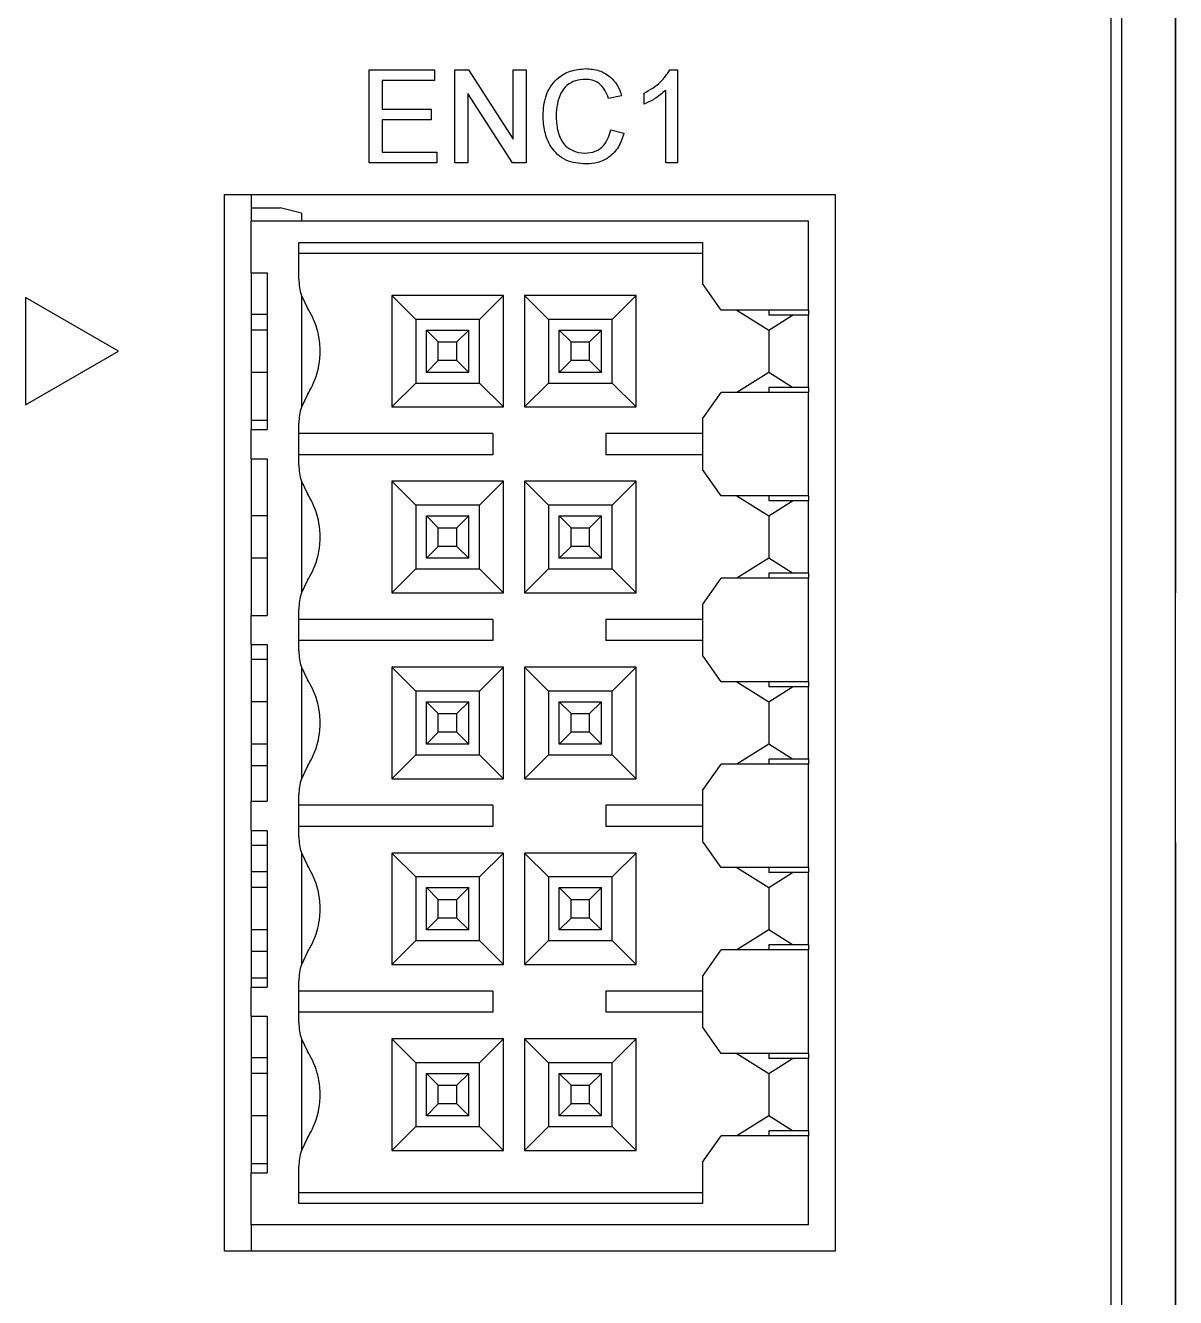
# Model space of a CAD drawing. Header units: inches. Extents: x 456 to 501, y -41 to 126.
# Drawn here: x 479.01 to 500.67, y 57.5 to 81.46 of the extents above; entities that cross this region are included whole.
import ezdxf

# ---------------------------------------------------------------- set-up
doc = ezdxf.new("R2010")
doc.units = ezdxf.units.IN
doc.header["$MEASUREMENT"] = 0

msp = doc.modelspace()

# ---------------------------------------------------------------- linework, layer by layer
at = {"color": 7, "linetype": 'Continuous', "lineweight": 25}
for p, q in [((499.663, -32.224), (499.663, 117.776)), ((500.663, 117.776), (500.663, -32.224)), ((499.463, -29.724), (499.463, 115.276)), ((500.673, 89.076), (500.673, 70.776)), ((485.484, 80.626), (486.718, 80.626)), ((485.484, 78.876), (485.484, 80.626)), ((486.718, 80.626), (486.718, 80.424)), ((487.099, 78.876), (487.099, 80.626)), ((487.099, 80.626), (487.36, 80.626)), ((487.36, 80.626), (488.199, 79.32)), ((488.199, 79.32), (488.199, 80.626)), ((488.199, 80.626), (488.446, 80.626)), ((488.446, 80.626), (488.446, 78.876)), ((491.151, 80.626), (491.295, 80.626)), ((491.295, 80.626), (491.295, 78.876)), ((486.718, 80.424), (485.731, 80.424)), ((485.731, 80.424), (485.731, 79.885)), ((487.346, 80.182), (487.346, 78.876)), ((488.185, 78.876), (487.346, 80.182)), ((490.24, 80.139), (489.994, 80.087)), ((490.667, 79.981), (490.667, 80.188)), ((491.071, 78.876), (491.071, 80.239)), ((485.731, 79.885), (486.651, 79.885)), ((486.651, 79.885), (486.651, 79.683)), ((485.731, 79.683), (485.731, 79.078)), ((486.651, 79.683), (485.731, 79.683)), ((490.039, 79.493), (490.285, 79.436)), ((485.731, 79.078), (486.763, 79.078)), ((486.763, 79.078), (486.763, 78.876)), ((486.763, 78.876), (485.484, 78.876)), ((487.346, 78.876), (487.099, 78.876)), ((488.446, 78.876), (488.185, 78.876)), ((491.295, 78.876), (491.071, 78.876)), ((482.763, 78.276), (494.263, 78.276)), ((482.763, 58.376), (482.763, 78.276)), ((483.263, 78.276), (483.263, 77.776)), ((494.263, 78.276), (494.263, 58.376)), ((483.263, 78.026), (483.813, 78.026)), ((484.213, 77.926), (483.813, 78.026)), ((484.213, 77.926), (484.213, 77.776)), ((483.263, 76.801), (483.263, 77.776)), ((493.763, 77.776), (483.263, 77.776)), ((493.763, 76.101), (493.763, 77.776)), ((484.163, 77.376), (491.763, 77.376)), ((484.163, 76.682), (484.163, 77.376)), ((484.163, 77.176), (491.763, 77.176)), ((491.763, 77.376), (491.763, 76.601)), ((483.263, 76.801), (483.563, 76.801)), ((483.263, 76.801), (483.263, 73.851)), ((483.563, 76.801), (483.563, 73.851)), ((492.113, 76.101), (491.763, 76.601)), ((479.013, 76.336), (479.013, 74.315)), ((480.763, 75.326), (479.013, 76.336)), ((484.21, 76.378), (484.21, 74.273)), ((484.21, 76.378), (484.323, 76.14)), ((488.013, 76.376), (485.913, 76.376)), ((485.913, 76.376), (486.363, 75.926)), ((485.913, 76.376), (485.913, 74.276)), ((488.013, 76.376), (487.563, 75.926)), ((488.013, 74.276), (488.013, 76.376)), ((488.413, 76.376), (488.413, 74.276)), ((488.413, 76.376), (488.863, 75.926)), ((490.513, 76.376), (488.413, 76.376)), ((490.513, 76.376), (490.063, 75.926)), ((490.513, 74.276), (490.513, 76.376)), ((483.263, 76.026), (483.563, 76.026)), ((493.763, 76.101), (492.113, 76.101)), ((492.413, 76.101), (493.013, 75.726)), ((493.013, 76.101), (493.013, 76.006)), ((493.763, 76.006), (493.013, 76.006)), ((493.013, 75.726), (493.461, 76.006)), ((493.763, 76.101), (493.763, 76.006)), ((493.763, 74.646), (493.763, 76.006)), ((483.563, 75.726), (483.263, 75.726)), ((486.363, 75.926), (486.363, 74.726)), ((487.563, 75.926), (486.363, 75.926)), ((486.563, 74.926), (486.563, 75.726)), ((486.788, 75.501), (486.563, 75.726)), ((486.563, 75.726), (487.363, 75.726)), ((487.363, 75.726), (487.138, 75.501)), ((487.363, 74.926), (487.363, 75.726)), ((487.563, 74.726), (487.563, 75.926)), ((488.863, 75.926), (488.863, 74.726)), ((490.063, 75.926), (488.863, 75.926)), ((489.288, 75.501), (489.063, 75.726)), ((489.063, 75.726), (489.863, 75.726)), ((489.063, 74.926), (489.063, 75.726)), ((489.863, 75.726), (489.638, 75.501)), ((489.863, 74.926), (489.863, 75.726)), ((490.063, 74.726), (490.063, 75.926)), ((493.013, 75.726), (493.013, 74.926)), ((486.788, 75.151), (486.788, 75.501)), ((486.788, 75.501), (487.138, 75.501)), ((487.138, 75.151), (487.138, 75.501)), ((489.288, 75.151), (489.288, 75.501)), ((489.288, 75.501), (489.638, 75.501)), ((489.638, 75.151), (489.638, 75.501)), ((479.013, 74.315), (480.763, 75.326)), ((486.563, 74.926), (486.788, 75.151)), ((487.138, 75.151), (486.788, 75.151)), ((487.138, 75.151), (487.363, 74.926)), ((489.063, 74.926), (489.288, 75.151)), ((489.638, 75.151), (489.288, 75.151)), ((489.638, 75.151), (489.863, 74.926)), ((483.563, 74.926), (483.263, 74.926)), ((487.363, 74.926), (486.563, 74.926)), ((489.863, 74.926), (489.063, 74.926)), ((493.013, 74.926), (492.413, 74.551)), ((493.461, 74.646), (493.013, 74.926)), ((484.323, 74.512), (484.21, 74.273)), ((485.913, 74.276), (486.363, 74.726)), ((486.363, 74.726), (487.563, 74.726)), ((488.013, 74.276), (487.563, 74.726)), ((488.413, 74.276), (488.863, 74.726)), ((488.863, 74.726), (490.063, 74.726)), ((490.513, 74.276), (490.063, 74.726)), ((491.763, 74.051), (492.113, 74.551)), ((493.763, 74.551), (492.113, 74.551)), ((493.763, 74.646), (493.013, 74.646)), ((493.013, 74.646), (493.013, 74.551)), ((493.763, 74.646), (493.763, 74.551)), ((493.763, 72.601), (493.763, 74.551)), ((485.913, 74.276), (488.013, 74.276)), ((488.413, 74.276), (490.513, 74.276)), ((491.763, 74.051), (491.763, 73.101)), ((483.263, 74.026), (483.563, 74.026)), ((483.263, 73.301), (483.263, 73.851)), ((483.263, 73.851), (483.563, 73.851)), ((484.163, 73.182), (484.163, 73.969)), ((487.813, 73.776), (484.163, 73.776)), ((487.813, 73.776), (487.813, 73.376)), ((489.943, 73.776), (489.943, 73.376)), ((491.763, 73.776), (489.943, 73.776)), ((487.813, 73.376), (484.163, 73.376)), ((491.763, 73.376), (489.943, 73.376)), ((483.263, 73.301), (483.563, 73.301)), ((483.263, 73.301), (483.263, 70.351)), ((483.563, 73.301), (483.563, 70.351)), ((492.113, 72.601), (491.763, 73.101)), ((484.21, 72.878), (484.21, 70.773)), ((484.21, 72.878), (484.323, 72.64)), ((488.013, 72.876), (485.913, 72.876)), ((485.913, 72.876), (486.363, 72.426)), ((485.913, 72.876), (485.913, 70.776)), ((488.013, 72.876), (487.563, 72.426)), ((488.013, 70.776), (488.013, 72.876)), ((488.413, 72.876), (488.413, 70.776)), ((488.413, 72.876), (488.863, 72.426)), ((490.513, 72.876), (488.413, 72.876)), ((490.513, 72.876), (490.063, 72.426)), ((490.513, 70.776), (490.513, 72.876)), ((493.763, 72.601), (492.113, 72.601)), ((492.413, 72.601), (493.013, 72.226)), ((493.013, 72.601), (493.013, 72.506)), ((493.763, 72.601), (493.763, 72.506)), ((487.563, 72.426), (486.363, 72.426)), ((486.363, 72.426), (486.363, 71.226)), ((487.563, 71.226), (487.563, 72.426)), ((488.863, 72.426), (488.863, 71.226)), ((490.063, 72.426), (488.863, 72.426)), ((490.063, 71.226), (490.063, 72.426)), ((493.763, 72.506), (493.013, 72.506)), ((493.013, 72.226), (493.461, 72.506)), ((493.763, 71.146), (493.763, 72.506)), ((483.563, 72.226), (483.263, 72.226)), ((486.788, 72.001), (486.563, 72.226)), ((486.563, 72.226), (487.363, 72.226)), ((486.563, 71.426), (486.563, 72.226)), ((487.363, 72.226), (487.138, 72.001)), ((487.363, 71.426), (487.363, 72.226)), ((489.288, 72.001), (489.063, 72.226)), ((489.063, 72.226), (489.863, 72.226)), ((489.063, 71.426), (489.063, 72.226)), ((489.863, 72.226), (489.638, 72.001)), ((489.863, 71.426), (489.863, 72.226)), ((493.013, 72.226), (493.013, 71.426)), ((486.788, 71.651), (486.788, 72.001)), ((486.788, 72.001), (487.138, 72.001)), ((487.138, 71.651), (487.138, 72.001)), ((489.288, 72.001), (489.638, 72.001)), ((489.288, 71.651), (489.288, 72.001)), ((489.638, 71.651), (489.638, 72.001)), ((486.563, 71.426), (486.788, 71.651)), ((487.138, 71.651), (486.788, 71.651)), ((487.138, 71.651), (487.363, 71.426)), ((489.063, 71.426), (489.288, 71.651)), ((489.638, 71.651), (489.288, 71.651)), ((489.638, 71.651), (489.863, 71.426)), ((483.563, 71.426), (483.263, 71.426)), ((487.363, 71.426), (486.563, 71.426)), ((489.863, 71.426), (489.063, 71.426)), ((493.013, 71.426), (492.413, 71.051)), ((493.461, 71.146), (493.013, 71.426)), ((485.913, 70.776), (486.363, 71.226)), ((486.363, 71.226), (487.563, 71.226)), ((488.013, 70.776), (487.563, 71.226)), ((488.413, 70.776), (488.863, 71.226)), ((488.863, 71.226), (490.063, 71.226)), ((490.513, 70.776), (490.063, 71.226)), ((484.323, 71.012), (484.21, 70.773)), ((491.763, 70.551), (492.113, 71.051)), ((493.763, 71.051), (492.113, 71.051)), ((493.013, 71.146), (493.013, 71.051)), ((493.763, 71.146), (493.013, 71.146)), ((493.763, 71.146), (493.763, 71.051)), ((493.763, 69.101), (493.763, 71.051)), ((485.913, 70.776), (488.013, 70.776)), ((488.413, 70.776), (490.513, 70.776)), ((500.673, 70.776), (500.663, 70.776)), ((484.163, 69.682), (484.163, 70.469)), ((491.763, 70.551), (491.763, 69.601)), ((483.263, 69.801), (483.263, 70.351)), ((483.263, 70.351), (483.563, 70.351)), ((487.813, 70.276), (484.163, 70.276)), ((487.813, 70.276), (487.813, 69.876)), ((489.943, 70.276), (489.943, 69.876)), ((491.763, 70.276), (489.943, 70.276)), ((483.263, 69.801), (483.563, 69.801)), ((483.263, 69.801), (483.263, 66.851)), ((483.563, 69.801), (483.563, 66.851)), ((487.813, 69.876), (484.163, 69.876)), ((491.763, 69.876), (489.943, 69.876)), ((483.263, 69.526), (483.563, 69.526)), ((492.113, 69.101), (491.763, 69.601)), ((484.21, 69.378), (484.21, 67.273)), ((484.21, 69.378), (484.323, 69.14)), ((485.913, 69.376), (485.913, 67.276)), ((485.913, 69.376), (486.363, 68.926)), ((488.013, 69.376), (485.913, 69.376)), ((488.013, 69.376), (487.563, 68.926)), ((488.013, 67.276), (488.013, 69.376)), ((488.413, 69.376), (488.413, 67.276)), ((488.413, 69.376), (488.863, 68.926)), ((490.513, 69.376), (488.413, 69.376)), ((490.513, 69.376), (490.063, 68.926)), ((490.513, 67.276), (490.513, 69.376)), ((493.763, 69.101), (492.113, 69.101)), ((492.413, 69.101), (493.013, 68.726)), ((493.013, 69.101), (493.013, 69.006)), ((493.763, 69.006), (493.013, 69.006)), ((493.013, 68.726), (493.461, 69.006)), ((493.763, 69.101), (493.763, 69.006)), ((493.763, 67.646), (493.763, 69.006)), ((486.363, 68.926), (486.363, 67.726)), ((487.563, 68.926), (486.363, 68.926)), ((487.563, 67.726), (487.563, 68.926)), ((488.863, 68.926), (488.863, 67.726)), ((490.063, 68.926), (488.863, 68.926)), ((490.063, 67.726), (490.063, 68.926)), ((500.673, 68.848), (500.663, 68.848)), ((500.673, 68.826), (500.663, 68.826)), ((500.673, 67.076), (500.673, 68.826)), ((483.563, 68.726), (483.263, 68.726)), ((486.563, 67.926), (486.563, 68.726)), ((486.788, 68.501), (486.563, 68.726)), ((486.563, 68.726), (487.363, 68.726)), ((487.363, 68.726), (487.138, 68.501)), ((487.363, 67.926), (487.363, 68.726)), ((489.063, 67.926), (489.063, 68.726)), ((489.288, 68.501), (489.063, 68.726)), ((489.063, 68.726), (489.863, 68.726)), ((489.863, 68.726), (489.638, 68.501)), ((489.863, 67.926), (489.863, 68.726)), ((493.013, 68.726), (493.013, 67.926)), ((486.788, 68.151), (486.788, 68.501)), ((486.788, 68.501), (487.138, 68.501)), ((487.138, 68.151), (487.138, 68.501)), ((489.288, 68.151), (489.288, 68.501)), ((489.288, 68.501), (489.638, 68.501)), ((489.638, 68.151), (489.638, 68.501)), ((486.563, 67.926), (486.788, 68.151)), ((487.138, 68.151), (486.788, 68.151)), ((487.138, 68.151), (487.363, 67.926)), ((489.063, 67.926), (489.288, 68.151)), ((489.638, 68.151), (489.288, 68.151)), ((489.638, 68.151), (489.863, 67.926)), ((483.563, 67.926), (483.263, 67.926)), ((487.363, 67.926), (486.563, 67.926)), ((489.863, 67.926), (489.063, 67.926)), ((493.013, 67.926), (492.413, 67.551)), ((493.461, 67.646), (493.013, 67.926)), ((485.913, 67.276), (486.363, 67.726)), ((486.363, 67.726), (487.563, 67.726)), ((488.013, 67.276), (487.563, 67.726)), ((488.413, 67.276), (488.863, 67.726)), ((488.863, 67.726), (490.063, 67.726)), ((490.513, 67.276), (490.063, 67.726)), ((493.013, 67.646), (493.013, 67.551)), ((493.763, 67.646), (493.013, 67.646)), ((493.763, 67.646), (493.763, 67.551)), ((483.263, 67.526), (483.563, 67.526)), ((484.323, 67.512), (484.21, 67.273)), ((491.763, 67.051), (492.113, 67.551)), ((493.763, 67.551), (492.113, 67.551)), ((493.763, 65.601), (493.763, 67.551)), ((485.913, 67.276), (488.013, 67.276)), ((488.413, 67.276), (490.513, 67.276)), ((483.263, 66.301), (483.263, 66.851)), ((483.263, 66.851), (483.563, 66.851)), ((484.163, 66.182), (484.163, 66.969)), ((491.763, 67.051), (491.763, 66.101)), ((500.673, 67.076), (500.663, 67.076)), ((500.673, 67.053), (500.663, 67.053)), ((487.813, 66.776), (484.163, 66.776)), ((487.813, 66.776), (487.813, 66.376)), ((489.943, 66.776), (489.943, 66.376)), ((491.763, 66.776), (489.943, 66.776)), ((487.813, 66.376), (484.163, 66.376)), ((491.763, 66.376), (489.943, 66.376)), ((483.263, 66.301), (483.563, 66.301)), ((483.263, 66.301), (483.263, 63.351)), ((483.563, 66.301), (483.563, 63.351)), ((483.263, 66.026), (483.563, 66.026)), ((492.113, 65.601), (491.763, 66.101)), ((500.673, 66.076), (500.663, 66.076)), ((500.673, 66.076), (500.673, 44.176)), ((484.21, 65.878), (484.21, 63.773)), ((484.21, 65.878), (484.323, 65.64)), ((485.913, 65.876), (485.913, 63.776)), ((485.913, 65.876), (486.363, 65.426)), ((488.013, 65.876), (485.913, 65.876)), ((488.013, 65.876), (487.563, 65.426)), ((488.013, 63.776), (488.013, 65.876)), ((488.413, 65.876), (488.413, 63.776)), ((488.413, 65.876), (488.863, 65.426)), ((490.513, 65.876), (488.413, 65.876)), ((490.513, 65.876), (490.063, 65.426)), ((490.513, 63.776), (490.513, 65.876)), ((483.263, 65.526), (483.563, 65.526)), ((486.363, 65.426), (486.363, 64.226)), ((487.563, 65.426), (486.363, 65.426)), ((487.563, 64.226), (487.563, 65.426)), ((488.863, 65.426), (488.863, 64.226)), ((490.063, 65.426), (488.863, 65.426)), ((490.063, 64.226), (490.063, 65.426)), ((493.763, 65.601), (492.113, 65.601)), ((492.413, 65.601), (493.013, 65.226)), ((493.013, 65.601), (493.013, 65.506)), ((493.763, 65.506), (493.013, 65.506)), ((493.013, 65.226), (493.461, 65.506)), ((493.763, 65.601), (493.763, 65.506)), ((493.763, 64.146), (493.763, 65.506)), ((483.563, 65.226), (483.263, 65.226)), ((486.563, 64.426), (486.563, 65.226)), ((486.788, 65.001), (486.563, 65.226)), ((486.563, 65.226), (487.363, 65.226)), ((487.363, 65.226), (487.138, 65.001)), ((487.363, 64.426), (487.363, 65.226)), ((489.063, 64.426), (489.063, 65.226)), ((489.288, 65.001), (489.063, 65.226)), ((489.063, 65.226), (489.863, 65.226)), ((489.863, 65.226), (489.638, 65.001)), ((489.863, 64.426), (489.863, 65.226)), ((493.013, 65.226), (493.013, 64.426)), ((486.788, 64.651), (486.788, 65.001)), ((486.788, 65.001), (487.138, 65.001)), ((487.138, 64.651), (487.138, 65.001)), ((489.288, 64.651), (489.288, 65.001)), ((489.288, 65.001), (489.638, 65.001)), ((489.638, 64.651), (489.638, 65.001)), ((486.563, 64.426), (486.788, 64.651)), ((487.138, 64.651), (486.788, 64.651)), ((487.138, 64.651), (487.363, 64.426)), ((489.063, 64.426), (489.288, 64.651)), ((489.638, 64.651), (489.288, 64.651)), ((489.638, 64.651), (489.863, 64.426)), ((483.563, 64.426), (483.263, 64.426)), ((485.913, 63.776), (486.363, 64.226)), ((486.363, 64.226), (487.563, 64.226)), ((487.363, 64.426), (486.563, 64.426)), ((488.013, 63.776), (487.563, 64.226)), ((488.413, 63.776), (488.863, 64.226)), ((488.863, 64.226), (490.063, 64.226)), ((489.863, 64.426), (489.063, 64.426)), ((490.513, 63.776), (490.063, 64.226)), ((493.013, 64.426), (492.413, 64.051)), ((493.461, 64.146), (493.013, 64.426)), ((483.263, 64.026), (483.563, 64.026)), ((484.323, 64.012), (484.21, 63.773)), ((491.763, 63.551), (492.113, 64.051)), ((493.763, 64.051), (492.113, 64.051)), ((493.013, 64.146), (493.013, 64.051)), ((493.763, 64.146), (493.013, 64.146)), ((493.763, 64.146), (493.763, 64.051)), ((493.763, 62.101), (493.763, 64.051)), ((485.913, 63.776), (488.013, 63.776)), ((488.413, 63.776), (490.513, 63.776)), ((483.263, 63.526), (483.563, 63.526)), ((491.763, 63.551), (491.763, 62.601)), ((483.263, 62.801), (483.263, 63.351)), ((483.263, 63.351), (483.563, 63.351)), ((484.163, 62.682), (484.163, 63.469)), ((487.813, 63.276), (484.163, 63.276)), ((487.813, 63.276), (487.813, 62.876)), ((489.943, 63.276), (489.943, 62.876)), ((491.763, 63.276), (489.943, 63.276)), ((483.263, 62.801), (483.563, 62.801)), ((483.263, 62.801), (483.263, 59.851)), ((483.563, 62.801), (483.563, 59.851)), ((487.813, 62.876), (484.163, 62.876)), ((491.763, 62.876), (489.943, 62.876)), ((492.113, 62.101), (491.763, 62.601)), ((484.21, 62.378), (484.21, 60.273)), ((484.21, 62.378), (484.323, 62.14)), ((485.913, 62.376), (485.913, 60.276)), ((485.913, 62.376), (486.363, 61.926)), ((488.013, 62.376), (485.913, 62.376)), ((488.013, 62.376), (487.563, 61.926)), ((488.013, 60.276), (488.013, 62.376)), ((490.513, 62.376), (488.413, 62.376)), ((488.413, 62.376), (488.863, 61.926)), ((488.413, 62.376), (488.413, 60.276)), ((490.513, 62.376), (490.063, 61.926)), ((490.513, 60.276), (490.513, 62.376)), ((493.763, 62.101), (492.113, 62.101)), ((492.413, 62.101), (493.013, 61.726)), ((493.013, 62.101), (493.013, 62.006)), ((493.763, 62.101), (493.763, 62.006)), ((483.263, 62.026), (483.563, 62.026)), ((486.363, 61.926), (486.363, 60.726)), ((487.563, 61.926), (486.363, 61.926)), ((487.563, 60.726), (487.563, 61.926)), ((488.863, 61.926), (488.863, 60.726)), ((490.063, 61.926), (488.863, 61.926)), ((490.063, 60.726), (490.063, 61.926)), ((493.763, 62.006), (493.013, 62.006)), ((493.013, 61.726), (493.461, 62.006)), ((493.763, 60.646), (493.763, 62.006)), ((483.563, 61.726), (483.263, 61.726)), ((486.563, 60.926), (486.563, 61.726)), ((486.788, 61.501), (486.563, 61.726)), ((486.563, 61.726), (487.363, 61.726)), ((487.363, 61.726), (487.138, 61.501)), ((487.363, 60.926), (487.363, 61.726)), ((489.063, 60.926), (489.063, 61.726)), ((489.288, 61.501), (489.063, 61.726)), ((489.063, 61.726), (489.863, 61.726)), ((489.863, 61.726), (489.638, 61.501)), ((489.863, 60.926), (489.863, 61.726)), ((493.013, 61.726), (493.013, 60.926)), ((486.788, 61.151), (486.788, 61.501)), ((486.788, 61.501), (487.138, 61.501)), ((487.138, 61.151), (487.138, 61.501)), ((489.288, 61.151), (489.288, 61.501)), ((489.288, 61.501), (489.638, 61.501)), ((489.638, 61.151), (489.638, 61.501)), ((486.563, 60.926), (486.788, 61.151)), ((487.138, 61.151), (486.788, 61.151)), ((487.138, 61.151), (487.363, 60.926)), ((489.063, 60.926), (489.288, 61.151)), ((489.638, 61.151), (489.288, 61.151)), ((489.638, 61.151), (489.863, 60.926)), ((483.563, 60.926), (483.263, 60.926)), ((487.363, 60.926), (486.563, 60.926)), ((489.863, 60.926), (489.063, 60.926)), ((493.013, 60.926), (492.413, 60.551)), ((493.461, 60.646), (493.013, 60.926)), ((485.913, 60.276), (486.363, 60.726)), ((486.363, 60.726), (487.563, 60.726)), ((488.013, 60.276), (487.563, 60.726)), ((488.413, 60.276), (488.863, 60.726)), ((488.863, 60.726), (490.063, 60.726)), ((490.513, 60.276), (490.063, 60.726)), ((493.763, 60.646), (493.013, 60.646)), ((493.013, 60.646), (493.013, 60.551)), ((493.763, 60.646), (493.763, 60.551)), ((484.323, 60.512), (484.21, 60.273)), ((491.763, 60.051), (492.113, 60.551)), ((493.763, 60.551), (492.113, 60.551)), ((493.763, 58.876), (493.763, 60.551)), ((485.913, 60.276), (488.013, 60.276)), ((488.413, 60.276), (490.513, 60.276)), ((483.263, 60.026), (483.563, 60.026)), ((484.163, 59.276), (484.163, 59.969)), ((491.763, 60.051), (491.763, 59.276)), ((483.263, 58.876), (483.263, 59.851)), ((483.263, 59.851), (483.563, 59.851)), ((491.763, 59.476), (484.163, 59.476)), ((491.763, 59.276), (484.163, 59.276)), ((493.763, 58.876), (483.263, 58.876)), ((483.263, 58.876), (483.263, 58.376)), ((494.263, 58.376), (482.763, 58.376))]:
    msp.add_line(p, q, dxfattribs=at)
for centre, start, end in [((485.163, 76.682), 180, 197.7014), ((485.163, 73.969), 162.2986, 180), ((485.163, 73.182), 180, 197.7014), ((485.163, 70.469), 162.2986, 180), ((485.163, 69.682), 180, 197.7014), ((485.163, 66.969), 162.2986, 180), ((485.163, 66.182), 180, 197.7014), ((485.163, 63.469), 162.2986, 180), ((485.163, 62.682), 180, 197.7014), ((485.163, 59.969), 162.2986, 180)]:
    msp.add_arc(centre, 1, start, end, dxfattribs=at)
for points, knots in [([(488.76, 79.764), (488.769, 79.89), (488.788, 80.142), (488.983, 80.451), (489.269, 80.621), (489.467, 80.639), (489.566, 80.648)], [0, 0, 0, 0, 0.280492, 0.55957, 0.779615, 1, 1, 1, 1]), ([(489.566, 80.648), (489.652, 80.642), (489.823, 80.629), (490.033, 80.502), (490.174, 80.33), (490.218, 80.203), (490.24, 80.139)], [0, 0, 0, 0, 0.280081, 0.559449, 0.779549, 1, 1, 1, 1]), ([(490.667, 80.188), (490.776, 80.25), (490.971, 80.36), (491.096, 80.545), (491.151, 80.626)], [0, 0, 0, 0, 0.560427, 1, 1, 1, 1]), ([(489.554, 80.446), (489.492, 80.442), (489.369, 80.434), (489.203, 80.34), (489.034, 80.124), (489.018, 79.913), (489.006, 79.765)], [0, 0, 0, 0, 0.187223, 0.373906, 0.560736, 1, 1, 1, 1]), ([(489.994, 80.087), (489.974, 80.141), (489.936, 80.25), (489.827, 80.374), (489.69, 80.438), (489.599, 80.444), (489.554, 80.446)], [0, 0, 0, 0, 0.280553, 0.559739, 0.779654, 1, 1, 1, 1]), ([(491.071, 80.239), (491.001, 80.182), (490.877, 80.078), (490.731, 80.011), (490.667, 79.981)], [0, 0, 0, 0, 0.559686, 1, 1, 1, 1]), ([(489.571, 78.853), (489.44, 78.863), (489.178, 78.882), (488.902, 79.148), (488.781, 79.46), (488.767, 79.662), (488.76, 79.764)], [0, 0, 0, 0, 0.2799551, 0.5580876, 0.7789116, 1, 1, 1, 1]), ([(489.006, 79.765), (489.011, 79.671), (489.021, 79.483), (489.123, 79.232), (489.326, 79.081), (489.474, 79.064), (489.548, 79.055)], [0, 0, 0, 0, 0.281245, 0.560716, 0.780138, 1, 1, 1, 1]), ([(489.548, 79.055), (489.615, 79.062), (489.749, 79.075), (489.954, 79.223), (490.007, 79.391), (490.039, 79.493)], [0, 0, 0, 0, 0.280711, 0.560905, 1, 1, 1, 1]), ([(490.285, 79.436), (490.256, 79.346), (490.198, 79.167), (490.014, 78.972), (489.792, 78.868), (489.645, 78.858), (489.571, 78.853)], [0, 0, 0, 0, 0.280256, 0.559546, 0.779589, 1, 1, 1, 1]), ([(484.323, 74.512), (484.387, 74.615), (484.468, 74.748), (484.543, 75.061), (484.56, 75.215), (484.564, 75.326), (484.56, 75.436), (484.543, 75.59), (484.468, 75.904), (484.387, 76.036), (484.323, 76.14)], [0, 0, 0, 0, 0.338736, 0.432971, 0.468518, 0.499987, 0.531347, 0.566852, 0.661264, 1, 1, 1, 1]), ([(484.323, 71.012), (484.387, 71.115), (484.468, 71.248), (484.543, 71.561), (484.56, 71.715), (484.564, 71.826), (484.56, 71.936), (484.543, 72.09), (484.468, 72.404), (484.387, 72.536), (484.323, 72.64)], [0, 0, 0, 0, 0.338736, 0.432971, 0.468518, 0.499987, 0.531347, 0.566852, 0.661264, 1, 1, 1, 1]), ([(484.323, 67.512), (484.387, 67.615), (484.468, 67.748), (484.543, 68.061), (484.56, 68.215), (484.564, 68.326), (484.56, 68.436), (484.543, 68.59), (484.468, 68.904), (484.387, 69.036), (484.323, 69.14)], [0, 0, 0, 0, 0.338736, 0.432971, 0.468518, 0.499987, 0.531347, 0.566852, 0.661264, 1, 1, 1, 1]), ([(484.323, 64.012), (484.387, 64.115), (484.468, 64.248), (484.543, 64.561), (484.56, 64.715), (484.564, 64.826), (484.56, 64.936), (484.543, 65.09), (484.468, 65.404), (484.387, 65.536), (484.323, 65.64)], [0, 0, 0, 0, 0.338736, 0.4329708, 0.4685182, 0.499987, 0.5313471, 0.5668518, 0.661264, 1, 1, 1, 1]), ([(484.323, 60.512), (484.387, 60.615), (484.468, 60.748), (484.543, 61.061), (484.56, 61.215), (484.564, 61.326), (484.56, 61.436), (484.543, 61.59), (484.468, 61.904), (484.387, 62.036), (484.323, 62.14)], [0, 0, 0, 0, 0.338736, 0.432971, 0.468518, 0.499987, 0.531347, 0.566852, 0.661264, 1, 1, 1, 1])]:
    msp.add_open_spline(points, degree=3, knots=knots, dxfattribs=at)

doc.saveas('drawing.dxf')
